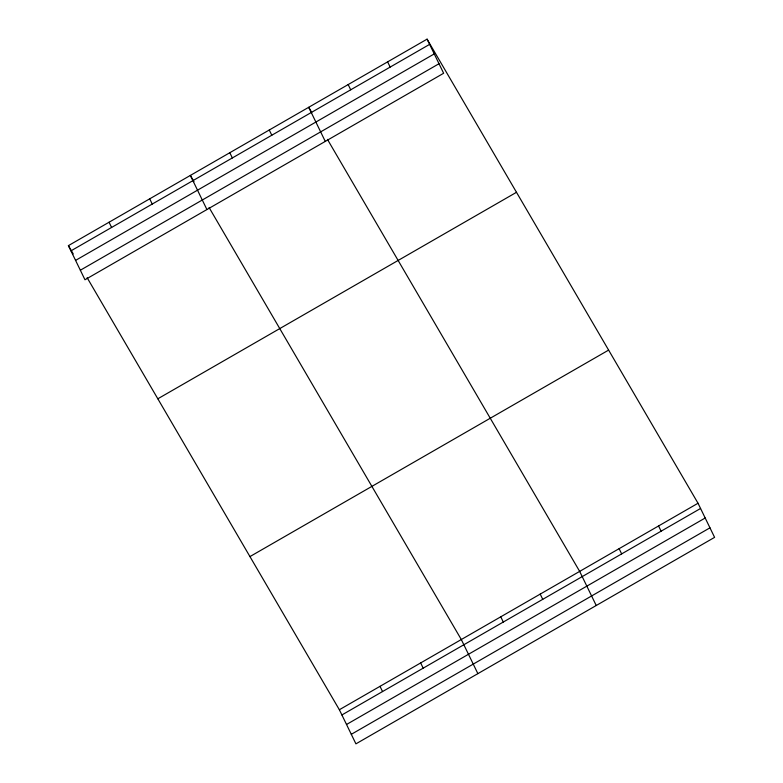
<?xml version="1.0" encoding="UTF-8"?>
<svg xmlns="http://www.w3.org/2000/svg" width="783" height="783" viewBox="0 0 783 783"><rect width="100%" height="100%" fill="white"/><g stroke="black" fill="none" stroke-linecap="round" stroke-linejoin="round"><path stroke-width="1.17" d="M427.078 39.15L443.638 73.259L84.975 279.756L68.405 245.637L427.078 39.15L698.025 503.244L714.595 537.363L355.922 743.85L339.362 709.741L87.138 277.72M70.94 250.863L429.613 44.377M75.569 260.396L434.242 53.91M80.346 270.223L439.009 63.726M157.823 398.792L516.486 192.305M249.943 556.586L608.616 350.099M339.362 709.741L698.025 503.244M341.897 714.957L700.56 508.47M346.526 724.49L705.189 518.003M351.293 734.317L709.966 527.82M311.742 112.468L308.717 107.291L325.278 141.41M327.441 139.374L579.665 571.384L596.235 605.504M193.978 181.646L190.357 175.431L206.918 209.55M209.081 207.515L461.304 639.525L477.875 673.644M68.405 245.637L73.24 253.917M658.572 525.961L661.106 531.177M387.624 61.867L390.159 67.084M619.118 548.677L621.653 553.894M348.171 84.574L350.706 89.8M540.211 594.101L542.746 599.328M269.264 130.007L271.799 135.224M500.758 616.818L503.293 622.035M229.811 152.724L232.345 157.941M420.657 662.937L423.192 668.153M149.71 198.833L152.245 204.06M380.009 686.339L382.544 691.555M109.052 222.235L111.597 227.462"/></g></svg>
